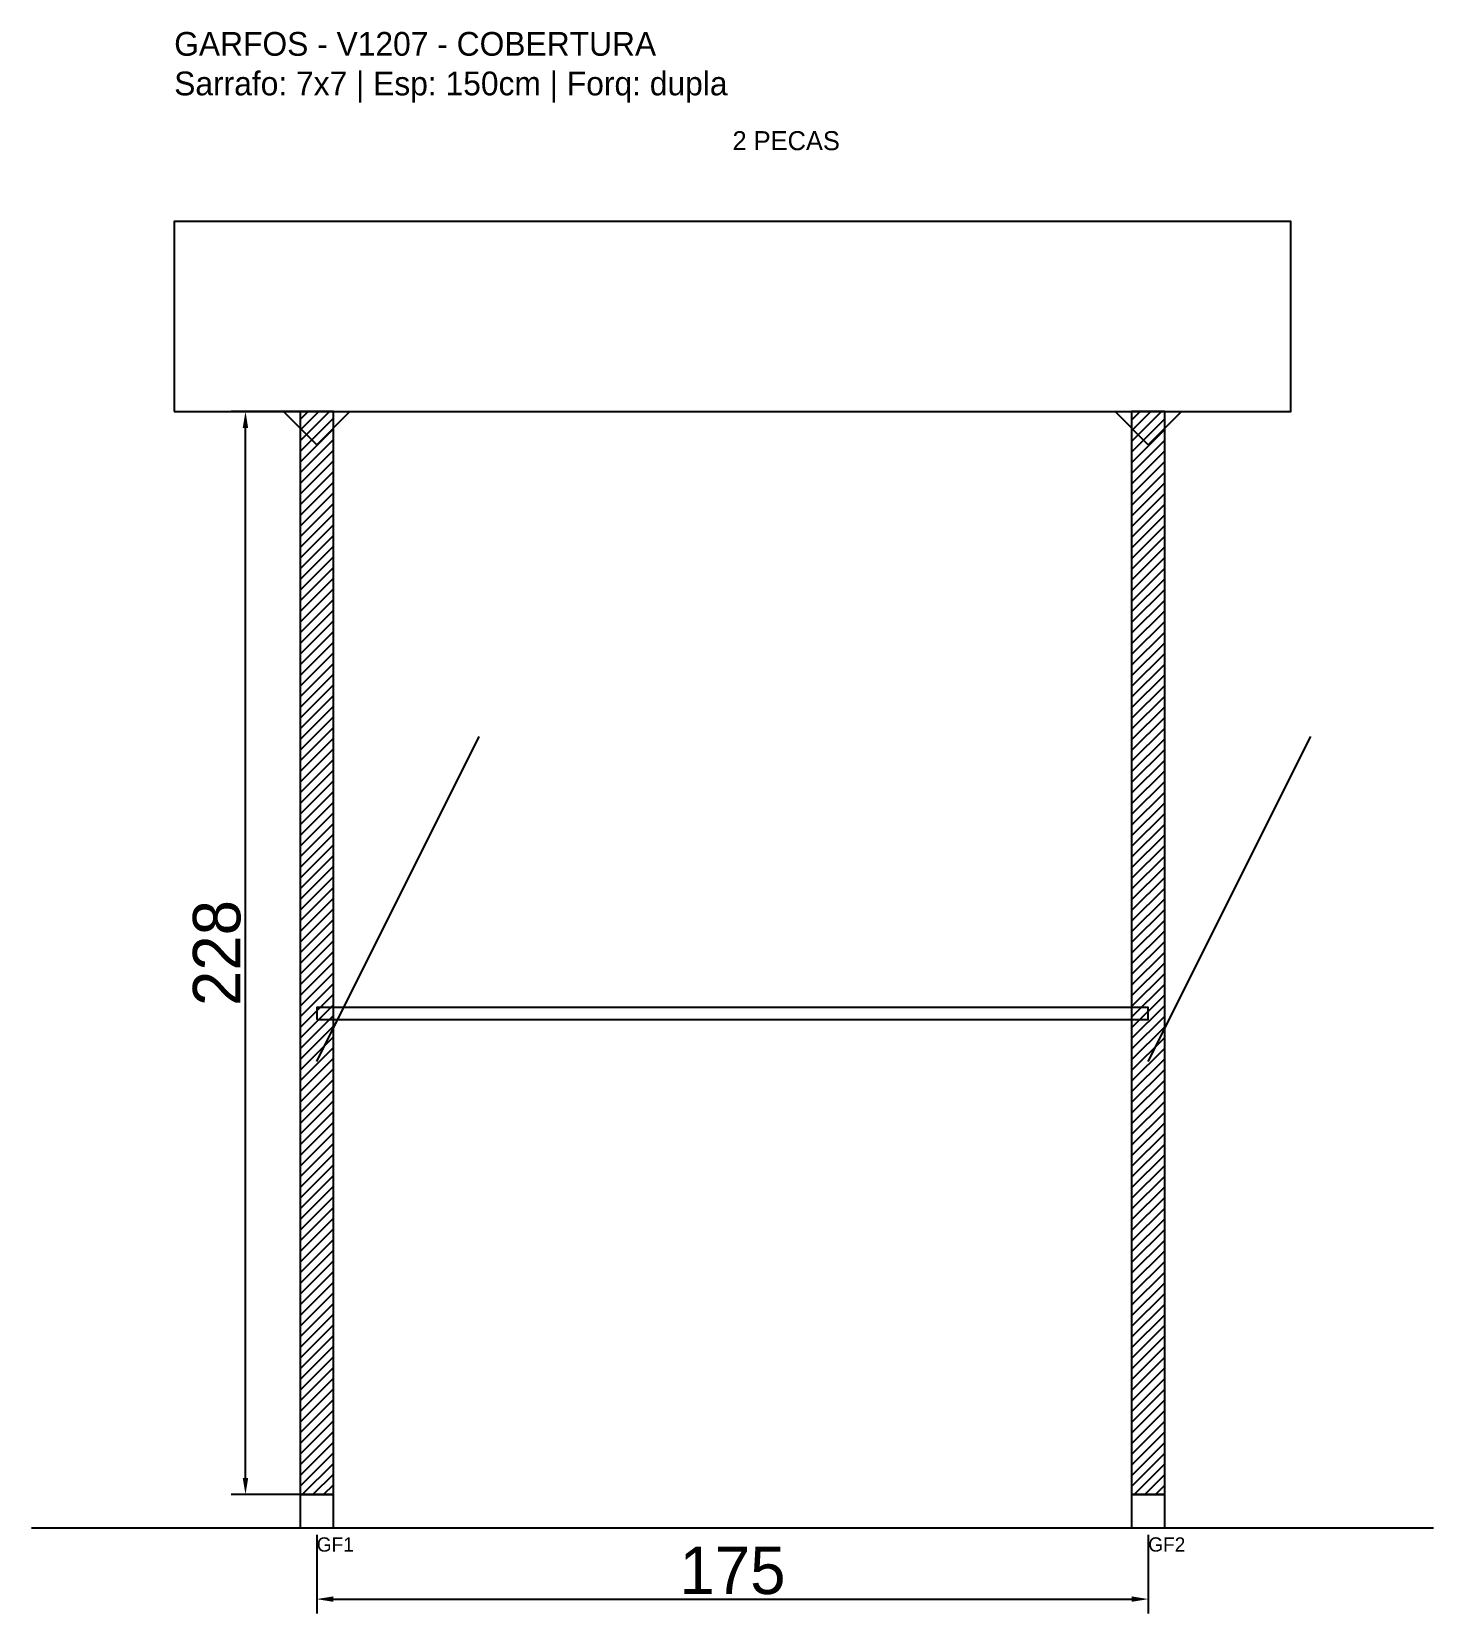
# Model space of a CAD drawing. Header units: metres. Extents: x -30 to 265, y -25 to 308.
import ezdxf

# ---------------------------------------------------------------- set-up
doc = ezdxf.new("R2010")
doc.units = ezdxf.units.M
for name, color, linetype in [('BARRA_ANCORAGEM', 1, 'Continuous'), ('COTA', 241, 'Continuous'), ('GARFOS OK', 3, 'Continuous'), ('NOME DA VIGA', 6, 'Continuous'), ('SARR_7x7', 40, 'Continuous'), ('TIRAS REESCORAMENTO', 252, 'Continuous'), ('VIGAS', 3, 'Continuous')]:
    doc.layers.add(name, color=color, linetype=linetype)
doc.dimstyles.new('EZ DXF', dxfattribs={"dimtxt": 10, "dimasz": 3.5, "dimexe": 3, "dimexo": 1.5, "dimgap": 1, "dimtad": 1, "dimdec": 1, "dimdsep": 46, "dimcen": 2.5, "dimazin": 3, "dimtfac": 1, "dimtmove": 0, "dimatfit": 3})

msp = doc.modelspace()

# ---------------------------------------------------------------- hatches: boundary and pattern name
at = {"layer": 'COTA'}
h = msp.add_hatch(dxfattribs=at)
h.set_pattern_fill('ANSI31', scale=0.5)
h.paths.add_polyline_path([(26.5, 0), (33.5, 0), (33.5, 228), (26.5, 228)])
h = msp.add_hatch(dxfattribs=at)
h.set_pattern_fill('ANSI31', scale=0.5)
h.paths.add_polyline_path([(201.5, 0), (208.5, 0), (208.5, 228), (201.5, 228)])

# ---------------------------------------------------------------- linework, layer by layer
at = {"layer": 'BARRA_ANCORAGEM'}
for p, q in [((30, 91.2), (64.2, 159.6)), ((205, 91.2), (239.2, 159.6))]:
    msp.add_line(p, q, dxfattribs=at)
at = {"layer": 'GARFOS OK'}
for p, q in [((30, 221), (23, 228)), ((23, 228), (37, 228)), ((30, 221), (37, 228)), ((205, 221), (198, 228)), ((198, 228), (212, 228)), ((205, 221), (212, 228))]:
    msp.add_line(p, q, dxfattribs=at)
at = {"layer": 'GARFOS OK', "linetype": 'CONTINUOUS'}
msp.add_line((-30, -7), (265, -7), dxfattribs=at)
at = {"layer": 'GARFOS OK'}
for points in [[(26.5, 0), (33.5, 0), (33.5, 228), (26.5, 228), (26.5, 0)], [(201.5, 0), (208.5, 0), (208.5, 228), (201.5, 228), (201.5, 0)]]:
    msp.add_lwpolyline(points, dxfattribs=at)
at = {"layer": 'SARR_7x7'}
for points in [[(26.5, -7), (33.5, -7), (33.5, 0), (26.5, 0), (26.5, -7)], [(201.5, -7), (208.5, -7), (208.5, 0), (201.5, 0), (201.5, -7)]]:
    msp.add_lwpolyline(points, dxfattribs=at)
at = {"layer": 'TIRAS REESCORAMENTO'}
msp.add_lwpolyline([(30, 100), (205, 100), (205, 102.5), (30, 102.5), (30, 100)], dxfattribs=at)
at = {"layer": 'VIGAS'}
msp.add_lwpolyline([(0, 228), (235, 228), (235, 268), (0, 268), (0, 228)], dxfattribs=at)

# ---------------------------------------------------------------- texts
at = {"layer": 'NOME DA VIGA'}
for s, height, p in [('2 PECAS', 4, (117.5, 283)), ('GF1', 3, (30, -12)), ('GF2', 3, (205, -12))]:
    msp.add_text(s, height=height, dxfattribs=at).set_placement(p)
at = {"layer": 'NOME DA VIGA', "insert": (0, 293), "char_height": 5, "attachment_point": 7}
msp.add_mtext('GARFOS - V1207 - COBERTURA\\PSarrafo: 7x7 | Esp: 150cm | Forq: dupla', dxfattribs=at)

# ---------------------------------------------------------------- dimensions: what is measured, and where the dimension line sits
at = {"layer": 'COTA'}
msp.add_linear_dim(base=(15, 0), p1=(30, 0), p2=(30, 228), angle=90, dimstyle='EZ DXF', dxfattribs=at).render()
msp.add_linear_dim(base=(30, -22), p1=(30, -7), p2=(205, -7), dimstyle='EZ DXF', dxfattribs=at).render()

doc.saveas('drawing.dxf')
